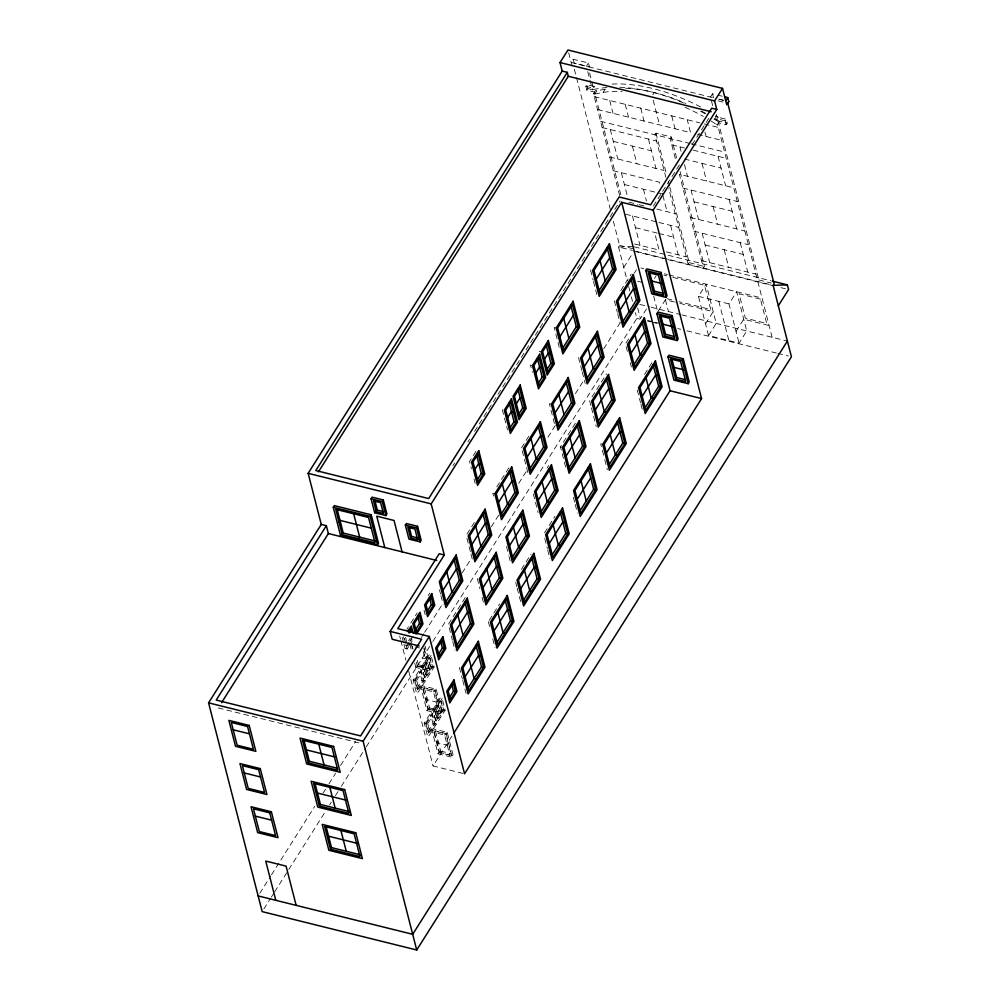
<?xml version="1.0" encoding="UTF-8"?>
<svg xmlns="http://www.w3.org/2000/svg" width="1000" height="1000" viewBox="0 0 1000 1000"><rect width="100%" height="100%" fill="white"/><g stroke="black" fill="none" stroke-linecap="round" stroke-linejoin="round"><path stroke-width="0.75" stroke-dasharray="5 3.75" d="M573.2 59.212L574.2 63.1L589.462 66.912L588.462 63L573.2 59.212L571.163 62.45L713.225 97.725M586.413 66.237L588.462 63M620.85 194.788L594.487 92.088L586.862 90.2L585.85 86.275L586.875 84.65L594.5 86.55A136.35 76.225 32.3 0 1 597.263 85.913M586.862 90.2L587.888 88.575L586.875 84.65M606.987 87.5A136.35 76.225 32.3 0 0 592.45 89.787L594.5 86.55M619.663 195.738L593.462 93.713L595.513 90.463M593.462 93.713L594.75 94.025L596.8 90.787L606.15 88.987M603.088 92.425L605.138 89.188M652.738 94.688L654.112 92.525M676.625 158.025L671.213 136.95L655.962 133.162L654.938 134.775L665.875 177.362M452.95 465.613L454.625 462.975M467.925 441.9L469.588 439.275M474.588 431.375L620.15 200.9M671.213 136.95L670.188 138.562L675.575 159.562M475.913 451.413L469.538 461.5L471.413 468.787M710.462 97.037L712.5 93.8L716.663 94.825M613.375 221.275L619.562 245.362L618.538 246.988L627.175 280.637M653.325 206.112L681.363 161.737M692.075 144.762L710.212 116.037M623.775 267.387L632.438 253.675M713.888 118.938A136.35 76.225 32.3 0 1 716.5 120.588L718.55 117.338L726.175 119.237L727.188 123.162L726.162 124.775L718.538 122.888L758.863 279.95L757.837 281.575M711.038 121.062L716.213 124.188L718.263 120.95L727.188 123.162M772.138 337.287L717.513 124.513L719.562 121.263M726.162 124.775L725.15 120.862L726.175 119.237M406.863 629.3L408.462 626.775M410.788 623.088L417.163 613M428.137 595.612L429.725 593.1M467 534.1L475.037 521.362M496.825 486.863L509.7 466.488M521.475 447.85L530.325 433.837M620.8 290.6L631.25 274.05M634.188 273.325L636.487 269.688M408.625 640.7L410.087 638.387M408.713 646.513L407.113 649.025L405.087 648.525L409.062 642.225M409.862 640.962L412.25 637.175M405.7 645.337L407.738 645.837L409.938 642.362M410.662 641.213L412.125 638.888M409.513 645.25L412.688 640.2M259.812 893.3L270.637 876.162M271.475 874.837L314.762 806.287M323.1 793.1L325.588 789.15M328.925 783.875L335.588 773.337M340.575 765.425L355.562 741.688M421.35 637.55L423.85 633.6M424.675 632.275L442.163 604.587M462.15 572.95L471.312 558.45M491.287 526.812L498.787 514.95M518.775 483.312L527.1 470.125M547.913 437.175L555.413 425.312M575.388 393.663L583.713 380.487M603.7 348.85L620.35 322.488M654.513 278.375L656.05 275.95M424.062 647.638L430.05 670.975L415.825 667.438L416.838 665.812L416.1 662.9M263.837 908.988L270.5 898.45M271.337 897.125L273.837 893.175M274.662 891.85L287.987 870.763M288.825 869.438L325.462 811.438M329.625 804.85L331.287 802.212M335.45 795.625L337.95 791.663M341.275 786.388L365.425 748.162M366.262 746.838L432.038 642.7M432.875 641.388L636.875 318.4L635.413 312.7M423.825 648.525L428.638 667.275L427.612 668.9L417.45 666.375L418.475 664.75L417.362 660.425M426.05 657.175L425.025 658.8L419.212 657.35M646.562 308.925L640.413 318.65L637.7 308.087M416.163 691.688L413.175 680.025L420.337 668.675L423.338 680.35L416.163 691.688L418.2 692.2L425.363 680.85L422.375 669.188L415.2 680.525L418.2 692.2M421.875 666.25L429.038 654.9L431.075 655.413L434.075 667.075L426.9 678.413L424.875 677.913L421.875 666.25L423.913 666.75L426.9 678.413M465.225 597.612L448.338 624.362L452.4 640.188M547.038 468.088L548.65 465.538M565.612 467.025L560.438 446.875L577.325 420.138M592.025 396.863L606.5 373.938M628.663 338.862L625.45 343.95L627.663 352.587M414.6 679.975L419.712 671.875L421.75 672.375L423.938 680.9L418.825 689L416.788 688.5L414.6 679.975L416.637 680.475L418.825 689M423.3 666.2L428.425 658.088L430.45 658.6L432.638 667.125L427.525 675.225L425.487 674.725L423.3 666.2L425.337 666.7L427.525 675.225M423.913 666.75L431.075 655.413M416.637 680.475L421.75 672.375M425.337 666.7L430.45 658.6M416.788 688.5L421.912 680.4L419.712 671.875M425.487 674.725L430.613 666.625L428.425 658.088M424.875 677.913L432.038 666.562L429.038 654.9M674.375 302L665.413 299.775L657.725 311.925L653.65 296.025M420.913 687.262L421.938 685.65L436.175 689.188L442.163 712.513L441.138 714.137L426.9 710.6L420.913 687.262L435.15 690.8L441.138 714.137M669.875 187.362L689.212 262.663L688.188 264.275L668.763 188.637M423.35 689.338L424.375 687.725L434.538 690.25L439.725 710.438L438.7 712.062L428.537 709.538L423.35 689.338L433.512 691.862L438.7 712.062M426.962 697.812L425.938 699.438L436.112 701.963L437.137 700.337M433.512 691.862L434.538 690.25M435.15 690.8L436.175 689.188M680.1 171.575L704.463 266.438L703.438 268.062L679.362 174.275L733.75 187.787M426.9 710.6L427.925 708.975L421.938 685.65M428.537 709.538L429.562 707.913L424.375 687.725M427.25 734.862L424.25 723.188L431.425 711.85L434.412 723.512L427.25 734.862L429.288 735.362L436.45 724.013L433.45 712.35L426.287 723.7L429.288 735.362M432.962 709.412L440.125 698.062L442.163 698.575L445.15 710.238L437.987 721.587L435.95 721.075L432.962 709.412L434.988 709.912L437.987 721.587M489.162 620.425L499.625 603.875M521.413 569.375L531.062 554.087M544.45 532.9L554.9 516.35M644.575 374.387L653.425 360.375M425.688 723.138L430.8 715.037L432.837 715.537L435.025 724.062L429.9 732.175L427.875 731.663L425.688 723.138L427.713 723.65L429.9 732.175M434.387 709.362L439.5 701.263L441.538 701.762L443.725 710.288L438.612 718.4L436.575 717.887L434.387 709.362L436.413 709.862L438.612 718.4M434.988 709.912L442.163 698.575M427.713 723.65L432.837 715.537M436.413 709.862L441.538 701.762M708.538 335.562L698.462 296.325L706.15 284.163L716.225 323.413L708.538 335.562L739.05 343.137L746.725 330.988L736.65 291.737L728.975 303.9L739.05 343.137M427.875 731.663L432.987 723.562L430.8 715.037M436.575 717.887L441.688 709.788L439.5 701.263M435.95 721.075L443.125 709.737L440.125 698.062M432 730.438L433.025 728.812L447.25 732.35L453.25 755.675L452.225 757.3L437.987 753.763L432 730.438L446.225 733.962L452.225 757.3M434.438 732.513L435.45 730.888L445.625 733.413L450.812 753.6L449.787 755.225L439.613 752.7L434.438 732.513L444.6 735.037L449.787 755.225M438.05 740.987L437.025 742.6L447.188 745.125L448.212 743.512M444.6 735.037L445.625 733.413M446.225 733.962L447.25 732.35M705.525 323.787L713.2 311.637L675.863 302.362M437.987 753.763L439.012 752.15L433.025 728.812M439.613 752.7L440.637 751.075L435.45 730.888M463.075 773.425L433.05 765.962L452.188 735.688M736.025 331.362L743.7 319.212L769.125 325.525M594.75 94.025L604.1 92.238A130.562 72.987 32.3 0 1 622.075 91.375M632.8 246.475L618.538 246.988L632.4 250.425M718.05 95.175L722.212 96.213M718.775 99.1L724.325 100.487M585.85 86.275L593.475 88.162L591.925 82.125M725.15 120.862L717.525 118.963L716.375 114.462M587.888 88.575L596.8 90.787M716.213 124.188L717.513 124.513M594.212 96.625L699.938 122.875M704.163 123.925L718.263 127.425M597.513 109.5L690.55 132.6L687.25 119.725M697.6 134.35L721.562 140.3M600.538 121.275L689.837 143.438M691.338 143.825L724.587 152.075M602.15 127.55L656.55 141.062M671.8 144.85L684.338 147.963M693.138 150.137L726.2 158.35M613.312 141.35L651.438 150.812M684.425 159L721.087 168.1M609.712 156.988L664.1 170.487M613.237 170.712L659.5 182.2L660.25 185.15M682.887 188.012L737.288 201.513M624.388 184.513L662.525 193.975L661.762 191.038M694.038 201.8L732.175 211.275M628.925 202.175L637.725 204.35M639.188 204.713L645.062 206.175M656.787 209.088L675.188 213.65M690.438 217.438L744.837 230.95M625.675 214.225L657.387 222.087M658.85 222.463L678.713 227.387M693.962 231.175L748.363 244.688M635.475 227.675L657.475 233.137M658.938 233.5L673.6 237.138M705.125 244.975L743.25 254.438M634.587 243.988L659.075 250.062L654.538 232.413M666.4 251.887L686.275 256.825M701.525 260.613L755.925 274.113M634.325 246.85L770.688 280.712M619.562 245.362L633.425 248.8M689.212 262.663L704.463 266.438M758.863 279.95L771.338 283.05M636.812 251.525L771.7 285.012M634.012 251.188L771.9 285.413M780.987 287.675L785.537 288.8M640.925 267.975L643.825 268.7M664.325 273.788L667.312 274.525M668.812 274.9L762.062 298.05M663.812 275.125L666.825 275.875M672.85 277.375L704.513 285.238L710.763 309.562L679.1 301.7M637.6 281.212L643.413 282.65M698.462 296.325L728.975 303.9M667.038 298.7L673.075 300.2M639.775 304.425L649.513 306.85M651.025 307.225L680.375 314.513M681.875 314.875L787.4 341.075M647.675 320.45L653.487 321.9M654.938 322.262L660.75 323.7M636.875 318.4L639.9 319.163M647.475 321.037L650.512 321.788M652.025 322.163L658.088 323.675M677.788 328.562L680.812 329.312M686.875 330.825L776.275 353.013M777.788 353.387L788.4 356.025M556.213 328L554.175 327.5L559.35 347.638M539.163 351.275L541.188 351.788M532.487 365.562L530.45 365.05L532.325 372.35M551.388 404.212L549.35 403.713L554.888 425.3M602.725 444.35L600.7 443.85L604.388 458.237M560.438 446.875L562.463 447.388M494.837 493.738L492.812 493.225L493.913 497.55M415.175 646.9L419.525 647.975M432.038 666.562L434.075 667.075M430.613 666.625L432.638 667.125M418.475 664.75L428.638 667.275M416.838 665.812L431.075 669.35L425.087 646.012M423.338 680.35L425.363 680.85M421.912 680.4L423.938 680.9M413.175 680.025L415.2 680.525M443.125 709.737L445.15 710.238M441.688 709.788L443.725 710.288M429.562 707.913L439.725 710.438M427.925 708.975L442.163 712.513M434.412 723.512L436.45 724.013M432.987 723.562L435.025 724.062M424.25 723.188L426.287 723.7M440.637 751.075L450.812 753.6M439.012 752.15L453.25 755.675M218.238 707.925L361.112 743.4M719.087 99.237L723.25 100.275M718.075 100.862L723.612 102.238M714.388 118.6L718.263 120.95M712.5 93.8L713.55 97.85M711.5 101.1L712.65 105.6M715.35 116.088L716.5 120.588M718.062 156.337L725.625 185.763M729.15 199.5L736.7 228.925M740.225 242.662L747.788 272.1M704.95 132.162L706.062 136.45M702.025 163.375L706.562 181.025M713.1 206.537L717.638 224.2M724.188 249.7L728.725 267.362M679.938 146.862L681.062 151.275M684.475 164.525L687.487 176.3M691.012 190.025L698.575 219.462M702.1 233.2L709.663 262.625M671.737 115.875L675.05 128.75M718.8 301.375L728.875 340.613M653.2 100.2L659.538 124.9M655.962 133.162L666.787 175.325M668.337 181.35L669.488 185.863M640.725 108.175L644.038 121.05M648.413 139.037L655.975 168.475M662.9 195.45L667.05 211.637M670.588 225.375L678.138 254.8M625.225 104.325L628.525 117.2M632.375 146.075L636.912 163.738M643.462 189.25L646.475 201.012M665.413 299.775L668.438 311.537M609.712 100.475L613.025 113.35M610.288 129.575L617.837 159M621.375 172.738L627.788 197.75M632.45 215.9L640.013 245.338M589.6 73.062L591.538 80.612M587.8 71.662L592.45 89.787M574.338 69.237L610.675 210.738M568.675 52.763L572.163 66.35M628.688 286.525L629.825 290.938M631.337 296.825L632.463 301.238M614.362 300.788L617.312 312.3M617.688 313.738L619.9 322.375M630.25 362.663L631.35 366.975M637.263 390L640.588 402.95M640.962 404.387L642.438 410.138M590.525 269.95L593.112 280.025M593.475 281.462L596.8 294.413M578.525 357.512L581.85 370.462M582.225 371.912L585.175 383.413M589.612 400.688L591.087 406.438M591.462 407.875L596.263 426.587M604.763 459.675L607.35 469.75M573.362 497.238L574.837 502.987M575.212 504.438L577.425 513.062M522.212 450.725L528.125 473.75M533.3 493.888L538.1 512.6M544.75 538.5L547.337 548.562M547.7 550.013L549.925 558.638M502.3 409.625L507.55 430.05M506.475 546.462L508.7 555.1M509.062 556.538L510.175 560.862M515.712 582.438L516.825 586.763M517.188 588.2L521.25 604.025M474.038 479L475.163 483.375M466.925 538.25L470.625 552.638M471 554.075L472.837 561.275M477.275 578.538L479.862 588.612M482.075 597.238L483.925 604.438M488.363 621.7L489.837 627.463M492.788 638.975L495.012 647.6M439.462 589.825L440.575 594.138M440.95 595.588L443.162 604.212M452.762 641.625L454.988 650.263M459.412 667.525L462.375 679.038M462.738 680.475L466.062 693.425M424.062 610.275L425.188 614.65M423.175 651.587L427.612 668.9M412.262 646.175L413.013 649.062M416.337 662.038L417.45 666.375M411.225 643.938L412.35 648.312M409.825 644.1L411.7 651.4M414.7 663.062L415.825 667.438M405.55 637.312L407.738 645.837M405.625 643.2L404.125 637.362L402.088 636.862L403.587 642.688M406 644.65L407.113 649.025M403.512 636.812L404.25 639.65M403.963 644.15L405.087 648.525M399.725 636.163L400.5 639.188M400.887 640.7L405.925 660.312M408.638 670.888L433.05 765.962M685.05 107.263A130.562 72.987 32.3 0 1 703.325 116.463M619.738 87.25A136.35 76.225 32.3 0 1 684.112 103.238M700.55 111.237A136.35 76.225 32.3 0 1 705.938 114.213M612.125 84.062A136.35 76.225 32.3 0 1 701.237 107.275M715.938 115.7A136.35 76.225 32.3 0 1 718.55 117.338M625.475 88.188A130.562 72.987 32.3 0 1 685.775 103.438M701.5 111.1A130.562 72.987 32.3 0 1 706.663 113.95M760.438 299.113L739.087 293.812L745.337 318.15L766.688 323.45L760.438 299.113"/><path stroke-width="1.5" d="M724.987 96.9L727.75 97.587L728.8 101.662L727.775 103.275L774.112 283.738L773.088 285.363L791.425 356.775L416.725 950L262.175 911.625L208.575 702.862L321.275 524.438L308.15 473.325L562.212 71.087L560.025 62.562L567.962 50L722.513 88.375L726.712 104.712L728.75 101.475M562.212 71.087L567.3 72.35L315.8 470.538L428.663 498.562L619.15 196.975L650.662 204.8L711.688 108.2L716.762 109.462L653.188 210.113L701.575 398.575L464.575 773.8L429.312 636.45L397.788 628.625L444.3 554.987L431.175 503.875L621.675 202.288L653.188 210.113M318.463 471.825L568.312 76.275L567.3 72.35M333.275 507.25L334.3 505.625L371.213 514.788L378.525 543.275L377.5 544.9L340.588 535.737L333.275 507.25L370.188 516.413L377.5 544.9M321.275 524.438L326.362 525.7L216.213 700.075L360.6 735.925L421.662 639.237L390.15 631.413L439.225 553.725L444.3 554.987M221.575 702.638L328.375 533.55L326.362 525.7M338.963 522L339.988 520.375L371.337 528.162M340.588 535.737L341.613 534.113M342.225 534.675L335.712 509.325L368.55 517.475L375.062 542.825L342.225 534.675L343.25 533.05L337.1 509.113M371.087 498.8L372.113 497.175L383.3 499.95L386.887 513.925L385.863 515.55L374.675 512.762L371.087 498.8L382.275 501.575L385.863 515.55M370.188 516.413L371.213 514.788M374.675 512.762L375.7 511.15M358.638 538.75L359.663 537.125L353.512 513.188M382.275 501.575L383.3 499.95M376.3 511.7L373.525 500.875L380.637 502.638L383.425 513.475L376.3 511.7L377.325 510.087L374.9 500.613M405.363 525.15L406.388 523.525L417.575 526.3L421.163 540.275L420.138 541.888L408.95 539.113L405.363 525.15L416.55 527.925L420.138 541.888M416.55 527.925L417.575 526.3M418.725 538.2L417.7 539.812L410.575 538.05L411.6 536.425L409.175 526.95M474.288 470.387L478.675 463.438L480.712 463.938M507.788 417.362L511.438 411.575L513.475 412.075M515.75 404.738L520.138 397.788L522.175 398.3M535.2 373.938L539.587 367L541.625 367.5M544.637 359.012L548.3 353.225L550.325 353.725M559.35 337.512L573.375 315.325M595.7 279.975L609.712 257.787M716.762 109.462L714.575 100.938L722.513 88.375M477.612 479.325L481.275 473.537L476.463 454.787M509.65 428.612L514.038 421.662L509.212 402.912M518.35 414.837L522.737 407.887L517.925 389.137M537.8 384.038L542.188 377.088L537.375 358.338M546.5 370.262L550.887 363.312L546.45 346.012M483.3 474.038L478.188 482.137L473 461.95L478.125 453.85L483.3 474.038L481.275 473.537M516.062 422.175L510.95 430.275L505.763 410.087L510.887 401.975L516.062 422.175L514.038 421.662M524.763 408.4L519.65 416.5L514.462 396.3L519.587 388.2L524.763 408.4L522.737 407.887M544.225 377.6L539.1 385.7L533.913 365.513L539.038 357.4L544.225 377.6L542.188 377.088M552.925 363.825L547.8 371.925L542.612 351.737L547.737 343.625L552.925 363.825L550.887 363.312M562.275 348.9L576.3 326.7L570.812 305.363M598.625 291.363L612.638 269.163L607.163 247.825M578.325 327.212L563.488 350.712L557.638 327.95L572.487 304.45L578.325 327.212L576.3 326.7M614.675 269.662L599.825 293.175L593.987 270.413L608.825 246.912L614.675 269.662L612.638 269.163M725.713 100.825L727.75 97.587M308.312 762.9L302.475 740.138L331.962 747.463L337.8 770.212L308.312 762.9L309.337 761.275L303.863 739.938M408.1 631.062L411.287 626.013L413.162 633.312M408.475 632.688L410.662 629.212L411.4 632.05M415.138 630.4L419.525 623.45L417.7 616.35M426.912 611.763L431.3 604.812L429.475 597.712M421.562 623.962L416.438 632.062L414.25 623.538L419.375 615.425L421.562 623.962L419.525 623.45M433.338 605.312L428.212 613.425L426.025 604.9L431.15 596.788L433.338 605.312L431.3 604.812M442.425 591.213L456.438 569.025L458.475 569.525M471.362 545.4L485.387 523.2L487.413 523.7M498.812 501.95L512 481.062L514.038 481.562M526.65 457.875L540.662 435.675L542.7 436.175M554.525 413.738L568.55 391.538M583.7 367.537L597.725 345.35L599.75 345.85M619.538 310.812L633.55 288.612L635.588 289.125M645.812 270.5L646.825 268.875L661.062 272.413L667.05 295.75L666.038 297.362L651.8 293.837L645.812 270.5L660.037 274.037L666.038 297.362M416.613 633.987L422.987 623.913L419.988 612.238L412.825 623.587L415.45 633.8M445.35 602.6L459.363 580.4L453.888 559.062M474.288 556.775L488.312 534.575L482.825 513.237M500.9 514.637L514.925 492.438L509.45 471.1M529.575 469.25L543.587 447.05L538.475 427.137M557.45 425.112L571.462 402.925L565.988 381.587M586.625 378.925L600.65 356.725L595.525 336.812M622.45 322.188L636.475 300L631.362 280.087M461.4 580.9L446.55 604.412L440.712 581.65L455.55 558.15L461.4 580.9L459.363 580.4M490.337 535.087L475.5 558.587L469.65 535.825L484.5 512.325L490.337 535.087L488.312 534.575M516.962 492.938L502.113 516.45L496.275 493.688L511.112 470.188L516.962 492.938L514.925 492.438M545.625 447.562L530.775 471.062L524.938 448.3L539.775 424.8L545.625 447.562L543.587 447.05M573.5 403.425L558.65 426.925L552.812 404.162L567.663 380.662L573.5 403.425L571.462 402.925M602.675 357.225L587.837 380.737L581.987 357.975L596.838 334.475L602.675 357.225L600.65 356.725M638.513 300.5L623.663 324L617.825 301.238L632.663 277.738L638.513 300.5L636.475 300M319.4 806.062L313.55 783.3L343.038 790.625L348.888 813.388L319.4 806.062L320.425 804.438L314.95 783.1M416.725 950L363.125 741.237L429.312 636.45M660.037 274.037L661.062 272.413M653.425 292.775L648.238 272.575L658.413 275.1L663.6 295.287L653.425 292.775L654.45 291.15L649.638 272.4M438.725 653.763L442.388 647.975L440.562 640.875M444.412 648.487L439.3 656.587L437.113 648.062L442.225 639.963L444.412 648.487L442.388 647.975M453.5 634.388L467.525 612.188L469.562 612.688M482.45 588.562L496.463 566.362L498.5 566.875M509.888 545.112L523.088 524.225L525.125 524.725M537.725 501.037L551.75 478.837L553.787 479.35M565.612 456.9L579.625 434.7M594.788 410.712L608.8 388.512L610.837 389.012M630.612 353.975L644.638 331.788L646.675 332.287M656.888 313.663L657.913 312.05L672.15 315.575L678.138 338.913L677.113 340.538L662.875 337L656.888 313.663L671.125 317.2L677.113 340.538M456.425 645.763L470.45 623.562L464.975 602.225M485.375 599.938L499.387 577.75L493.913 556.413M511.987 557.8L526.013 535.6L520.525 514.263M540.65 512.413L554.675 490.225L549.2 468.888M568.525 468.288L582.55 446.087L577.438 426.175M597.712 422.088L611.725 399.888L606.613 379.975M633.538 365.363L647.562 343.162L642.075 321.825M472.488 624.075L457.638 647.575L451.788 624.812L466.637 601.312L472.488 624.075L470.45 623.562M501.425 578.25L486.575 601.75L480.737 578.987L495.575 555.487L501.425 578.25L499.387 577.75M528.038 536.112L513.2 559.612L507.35 536.85L522.2 513.35L528.038 536.112L526.013 535.6M556.712 490.725L541.862 514.225L536.013 491.463L550.862 467.962L556.712 490.725L554.675 490.225M584.587 446.587L569.738 470.087L563.9 447.337L578.737 423.825L584.587 446.587L582.55 446.087M613.763 400.4L598.913 423.9L593.075 401.138L607.913 377.638L613.763 400.4L611.725 399.888M649.587 343.663L634.75 367.175L628.9 344.412L643.75 320.913L649.587 343.663L647.562 343.162M330.487 849.225L324.637 826.462L354.125 833.787L359.975 856.55L330.487 849.225L331.512 847.613L326.025 826.275M671.125 317.2L672.15 315.575M664.513 335.938L659.325 315.738L669.5 318.263L674.675 338.462L664.513 335.938L665.537 334.312L660.725 315.562M449.812 696.938L453.462 691.15L451.637 684.038M455.5 691.65L450.375 699.75L448.188 691.225L453.312 683.125L455.5 691.65L453.462 691.15M464.588 677.55L478.612 655.35L480.637 655.863M493.525 631.725L507.55 609.525L509.588 610.037M520.15 589.587L534.175 567.388L536.2 567.9M548.812 544.2L562.837 522L564.862 522.513M576.688 500.062L590.712 477.875M605.862 453.875L619.888 431.675L621.925 432.188M641.7 397.15L655.725 374.95L657.75 375.45M667.975 356.838L669 355.213L683.238 358.75L689.225 382.075L688.2 383.7L673.962 380.163L667.975 356.838L682.212 360.363L688.2 383.7M467.512 688.925L481.525 666.737L476.05 645.4M496.45 643.112L510.475 620.913L505 599.575M523.075 600.962L537.087 578.775L531.613 557.438M551.737 555.588L565.75 533.387L560.275 512.05M579.612 511.45L593.638 489.25L588.15 467.912M608.787 465.25L622.812 443.062L617.337 421.725M644.625 408.525L658.637 386.325L653.162 364.988M483.562 667.237L468.725 690.738L462.875 667.975L477.725 644.475L483.562 667.237L481.525 666.737M512.513 621.413L497.663 644.912L491.812 622.163L506.662 598.65L512.513 621.413L510.475 620.913M539.125 579.275L524.275 602.775L518.438 580.013L533.275 556.512L539.125 579.275L537.087 578.775M567.788 533.888L552.95 557.388L547.1 534.637L561.95 511.125L567.788 533.888L565.75 533.387M595.662 489.75L580.825 513.263L574.975 490.5L589.825 467L595.662 489.75L593.638 489.25M624.85 443.562L610 467.062L604.15 444.3L619 420.8L624.85 443.562L622.812 443.062M660.675 386.838L645.825 410.337L639.987 387.575L654.837 364.075L660.675 386.838L658.637 386.325M682.212 360.363L683.238 358.75M675.6 379.1L670.413 358.913L680.575 361.438L685.763 381.625L675.6 379.1L676.612 377.475L671.8 358.725M453.85 733.05L670.062 390.75L621.675 202.288M778.325 305.763L788.562 289.55L787.35 284.85L772.2 281.087M787.4 341.075L412.7 934.3L258.15 895.925M773.088 285.363L787.35 284.85M560.025 62.562L714.575 100.938M568.312 76.275L711.188 111.75M651.862 281.05L662.025 283.575M654.45 291.15L663.162 293.312M631.087 312.25L629.05 311.75L623.575 290.413M662.938 324.212L673.112 326.737M665.537 334.312L674.25 336.475M642.175 355.412L640.138 354.913L634.663 333.575M674.025 367.388L684.188 369.913M676.612 377.475L685.337 379.65M595.25 368.988L593.225 368.475L587.737 347.137M670.062 390.75L701.575 398.575M653.25 398.587L651.225 398.075L645.738 376.737M606.337 412.15L604.3 411.637L598.825 390.3M617.425 455.312L615.388 454.812L609.913 433.475M538.2 459.312L536.163 458.8L530.688 437.463M549.288 502.475L547.25 501.975L541.775 480.637M509.538 504.688L507.5 504.188L502.025 482.85M308.15 473.325L431.175 503.875M560.363 545.638L558.337 545.138L552.85 523.8M377.325 510.087L383.025 511.5M520.625 547.863L518.587 547.35L513.112 526.013M482.912 546.838L480.887 546.325L475.4 524.987M411.6 536.425L417.3 537.837M343.25 533.05L376.087 541.2M328.375 533.55L436.712 560.45M531.7 591.025L529.663 590.525L524.188 569.188M494 590L491.962 589.5L486.488 568.162M453.975 592.65L451.938 592.15L446.463 570.812M505.087 633.162L503.05 632.663L497.575 611.325M465.062 635.825L463.025 635.312L457.55 613.975M419.175 645.962L392.163 639.263L390.15 631.413M476.138 678.988L474.113 678.487L468.625 657.15M208.575 702.862L363.125 741.237M233.175 729.775L249.45 733.812M306.425 749.9L335.9 757.212M309.337 761.275L337.35 768.225M244.262 772.95L260.525 776.988M317.5 793.062L346.987 800.387M320.425 804.438L349.913 811.762M255.338 816.112L271.613 820.15M328.587 836.225L358.075 843.55M331.512 847.613L360.988 854.925M599.738 259.575L605.212 280.912M563.4 317.113L568.875 338.45M558.562 393.338L564.05 414.675M569.65 436.5L575.125 457.837M580.737 479.663L586.213 501M417.7 539.812L414.913 528.987L407.8 527.225L410.575 538.05M402.088 551.85L394.025 520.462L376.737 516.163L384.8 547.562M409 630.125L409.725 632.962M318.6 743.6L324.087 764.938M329.688 786.762L335.163 808.1M340.775 829.925L346.25 851.263M296.15 905.362L286.075 866.125L265.738 861.075L275.812 900.312M478.738 450.65L471.575 462L477.562 485.337L484.738 473.988L478.738 450.65M511.5 398.787L504.338 410.138L510.325 433.462L517.487 422.125L511.5 398.787M520.2 385.012L513.038 396.35L519.025 419.688L526.2 408.338L520.2 385.012M539.65 354.212L532.487 365.562L538.475 388.888L545.65 377.55L539.65 354.212M548.362 340.438L541.188 351.788L547.188 375.112L554.35 363.775L548.362 340.438M573.1 301.25L556.213 328L562.863 353.9L579.75 327.15L573.1 301.25M609.45 243.713L592.562 270.462L599.212 296.363L616.1 269.613L609.45 243.713M431.763 593.6L424.6 604.95L427.587 616.613L434.762 605.262L431.763 593.6M456.175 554.95L439.288 581.7L445.938 607.6L462.825 580.85L456.175 554.95M485.112 509.137L468.225 535.875L474.875 561.775L491.763 535.037L485.112 509.137M511.737 466.987L494.837 493.738L501.488 519.637L518.387 492.887L511.737 466.987M540.4 421.613L523.513 448.35L530.163 474.25L547.05 447.512L540.4 421.613M568.275 377.475L551.388 404.212L558.038 430.112L574.925 403.375L568.275 377.475M597.45 331.275L580.562 358.025L587.212 383.925L604.1 357.175L597.45 331.275M633.288 274.55L616.4 301.3L623.05 327.2L639.938 300.45L633.288 274.55M442.85 636.763L435.688 648.112L438.675 659.775L445.838 648.438L442.85 636.763M467.262 598.125L450.363 624.862L457.013 650.763L473.913 624.025L467.262 598.125M496.2 552.3L479.312 579.038L485.962 604.938L502.85 578.2L496.2 552.3M522.812 510.163L505.925 536.9L512.575 562.8L529.462 536.062L522.812 510.163M551.487 464.775L534.587 491.512L541.237 517.413L558.138 490.675L551.487 464.775M579.362 420.637L562.463 447.388L569.113 473.288L586.013 446.538L579.362 420.637M608.538 374.45L591.65 401.188L598.3 427.088L615.188 400.35L608.538 374.45M644.375 317.712L627.475 344.462L634.125 370.363L651.025 343.612L644.375 317.712M453.925 679.938L446.763 691.275L449.762 702.95L456.925 691.6L453.925 679.938M478.338 641.287L461.45 668.025L468.1 693.925L484.988 667.188L478.338 641.287M507.287 595.462L490.387 622.212L497.038 648.112L513.938 621.362L507.287 595.462M533.9 553.325L517.013 580.062L523.663 605.962L540.55 579.225L533.9 553.325M562.562 507.938L545.675 534.688L552.325 560.588L569.212 533.837L562.562 507.938M590.438 463.8L573.55 490.55L580.2 516.45L597.087 489.7L590.438 463.8M619.625 417.612L602.725 444.35L609.375 470.25L626.275 443.512L619.625 417.612M655.45 360.887L638.562 387.625L645.212 413.525L662.1 386.788L655.45 360.887M249.2 725.438L228.863 720.387L235.512 746.287L255.85 751.338L249.2 725.438M333.587 746.388L300.038 738.062L306.688 763.962L340.238 772.288L333.587 746.388M247.562 726.5L231.3 722.463L237.138 745.225L253.412 749.262L247.562 726.5M260.275 768.6L239.95 763.562L246.6 789.45L266.925 794.5L260.275 768.6M344.675 789.562L311.125 781.225L317.775 807.125L351.325 815.462L344.675 789.562M258.65 769.675L242.387 765.625L248.225 788.388L264.5 792.425L258.65 769.675M271.363 811.775L251.025 806.725L257.675 832.625L278.012 837.675L271.363 811.775M355.763 832.725L322.2 824.388L328.85 850.288L362.413 858.625L355.763 832.725M269.738 812.837L253.463 808.8L259.312 831.562L275.575 835.6L269.738 812.837"/></g></svg>
